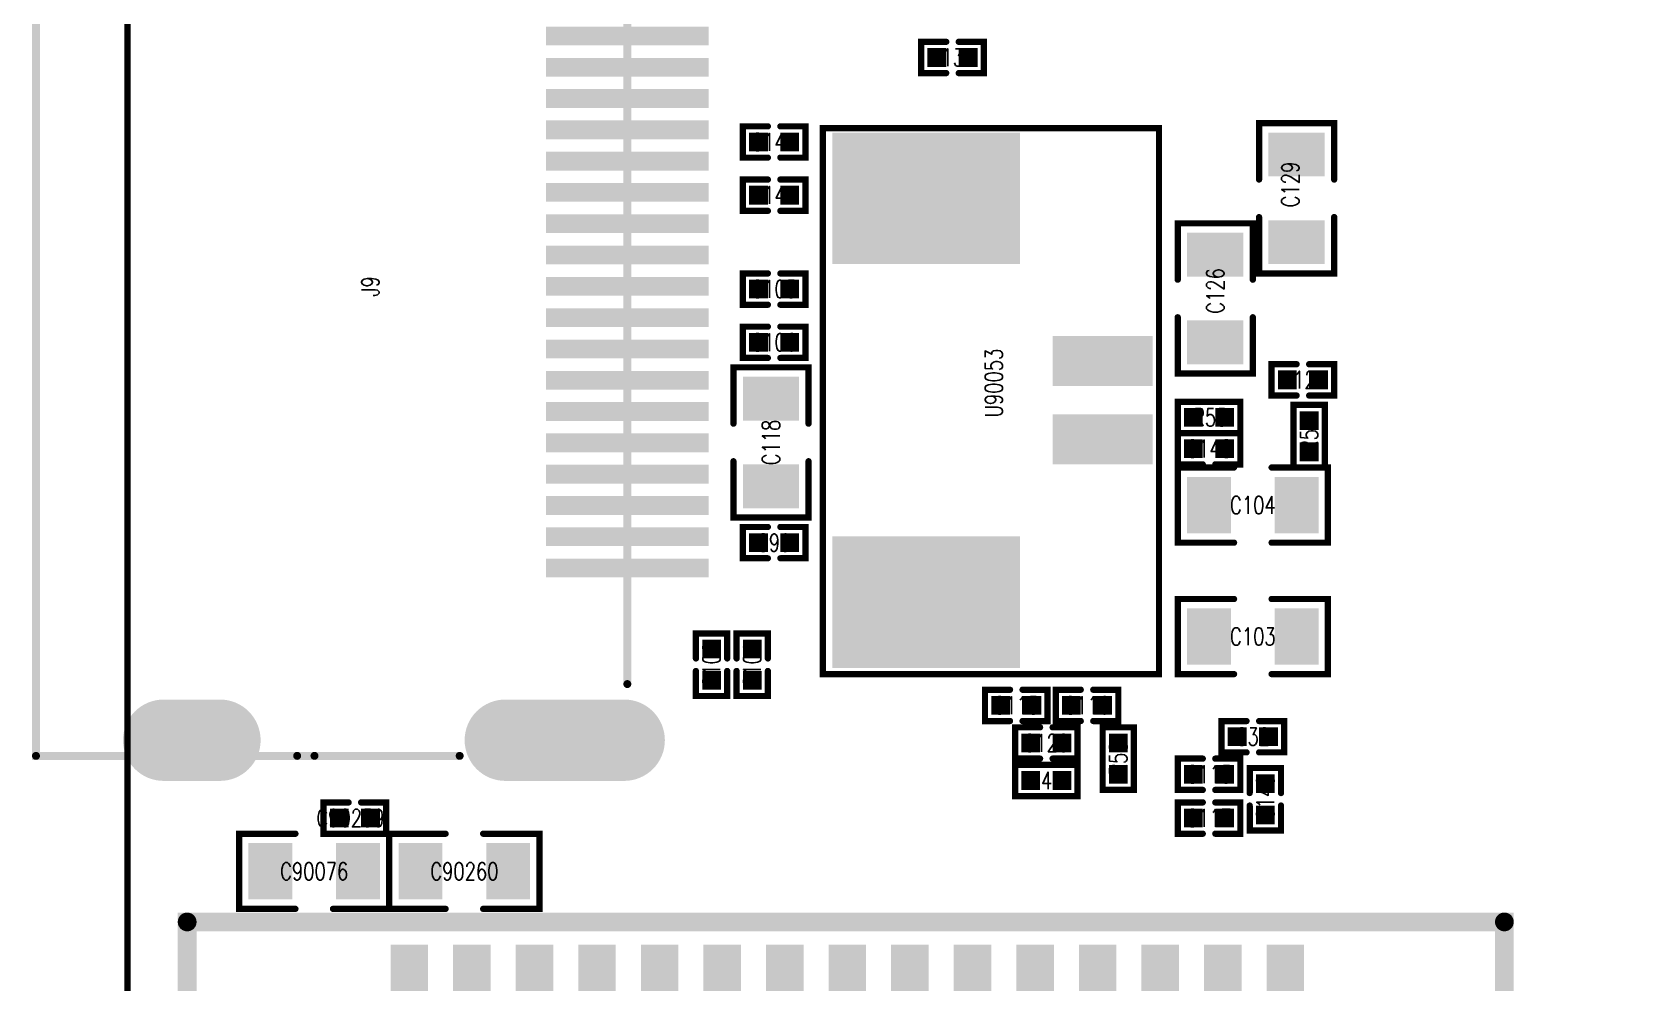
# Model space of a CAD drawing. Extents: x -54.9 to 3.9, y -25.5 to 62.3.
# Drawn here: x -54.01 to -28.43, y 18.37 to 33.56 of the extents above; entities that cross this region are included whole.
import ezdxf
from ezdxf.enums import TextEntityAlignment as Align

# ---------------------------------------------------------------- set-up
doc = ezdxf.new("R2010")
doc.units = 0
for name, color, linetype in [('BOARD_OUTLINE_00', 255, 'CONTINUOUS'), ('DRIL_NPLTE_THRU_01', 3, 'CONTINUOUS'), ('DRIL_NPLTE_THRU_02', 176, 'CONTINUOUS'), ('DRIL_NPLTE_THRU_03', 222, 'CONTINUOUS'), ('DRIL_NPLTE_THRU_04', 34, 'CONTINUOUS'), ('DRIL_NPLTE_THRU_05', 171, 'CONTINUOUS'), ('DRIL_NPLTE_THRU_06', 186, 'CONTINUOUS'), ('DRIL_NPLTE_THRU_07', 6, 'CONTINUOUS'), ('DRIL_NPLTE_THRU_08', 2, 'CONTINUOUS'), ('DRIL_PLTE_THRU_01', 3, 'CONTINUOUS'), ('DRIL_PLTE_THRU_02', 176, 'CONTINUOUS'), ('DRIL_PLTE_THRU_03', 222, 'CONTINUOUS'), ('DRIL_PLTE_THRU_04', 34, 'CONTINUOUS'), ('DRIL_PLTE_THRU_05', 171, 'CONTINUOUS'), ('DRIL_PLTE_THRU_06', 186, 'CONTINUOUS'), ('DRIL_PLTE_THRU_07', 6, 'CONTINUOUS'), ('DRIL_PLTE_THRU_08', 2, 'CONTINUOUS'), ('PADS_BOT', 56, 'CONTINUOUS'), ('PADS_INNER', 96, 'CONTINUOUS'), ('PADS_TOP', 96, 'CONTINUOUS'), ('PART_NAME_01', 4, 'CONTINUOUS'), ('PART_NAME_126', 6, 'CONTINUOUS'), ('PART_TOP_2DLINE_01', 254, 'CONTINUOUS'), ('PART_TOP_2DLINE_126', 254, 'CONTINUOUS')]:
    doc.layers.add(name, color=color, linetype=linetype)
doc.styles.add('W0$04', font='simplex', dxfattribs={"width": 0.75})

# ---------------------------------------------------------------- blocks, each defined once
blk = doc.blocks.new('BOARD_1')
at = {"layer": 'BOARD_OUTLINE_00', "const_width": 0.1}
blk.add_lwpolyline([(2.96515, 77.63739, 0.41421356), (-0.03411, 74.63813), (-0.03411, -4.3651, 0.41421356), (2.96515, -7.36436), (52.96851, -7.36436, 0.41421356), (55.96777, -4.3651), (55.96777, 74.63813, 0.41421356), (52.96851, 77.63739)], format="xyb", close=True, dxfattribs=at)
blk = doc.blocks.new('SMOOTH_0$1')
at = {"const_width": 0.05}
blk.add_lwpolyline([(-0.025, 0, 1), (0.025, 0, 1)], format="xyb", close=True, dxfattribs=at)
blk = doc.blocks.new('PART_BODY_TOP_164')
at = {"layer": 'PART_TOP_2DLINE_126', "const_width": 0.1}
for points in [[(-0.1, 0.25), (-0.5, 0.25), (-0.5, -0.25), (-0.1, -0.25)], [(0.1, 0.25), (0.5, 0.25), (0.5, -0.25), (0.1, -0.25)]]:
    blk.add_lwpolyline(points, dxfattribs=at)
at = {"layer": 'PART_TOP_2DLINE_126'}
for p in [(-0.5, 0.25), (-0.1, 0.25), (0.1, 0.25), (0.5, 0.25), (-0.5, -0.25), (-0.1, -0.25), (0.1, -0.25), (0.5, -0.25)]:
    blk.add_blockref('SMOOTH_0$1', p, dxfattribs=at)
blk = doc.blocks.new('DRIL_HOLE_0')
blk.add_lwpolyline([(0, 0, 1), (0, 0, 1)], format="xyb", close=True)
blk = doc.blocks.new('PAD_1')
blk.add_lwpolyline([(0, 0, 1), (0, 0, 1)], format="xyb", close=True)
blk = doc.blocks.new('PAD_13')
at = {"const_width": 0.3}
blk.add_lwpolyline([(-0.15, 0), (0.15, 0)], dxfattribs=at)
blk = doc.blocks.new('STK_TOP_408')
at = {"layer": 'DRIL_NPLTE_THRU_01'}
blk.add_blockref('DRIL_HOLE_0', (0, 0), dxfattribs=at)
at = {"layer": 'DRIL_NPLTE_THRU_02'}
blk.add_blockref('DRIL_HOLE_0', (0, 0), dxfattribs=at)
at = {"layer": 'DRIL_NPLTE_THRU_03'}
blk.add_blockref('DRIL_HOLE_0', (0, 0), dxfattribs=at)
at = {"layer": 'DRIL_NPLTE_THRU_04'}
blk.add_blockref('DRIL_HOLE_0', (0, 0), dxfattribs=at)
at = {"layer": 'DRIL_NPLTE_THRU_05'}
blk.add_blockref('DRIL_HOLE_0', (0, 0), dxfattribs=at)
at = {"layer": 'DRIL_NPLTE_THRU_06'}
blk.add_blockref('DRIL_HOLE_0', (0, 0), dxfattribs=at)
at = {"layer": 'DRIL_NPLTE_THRU_07'}
blk.add_blockref('DRIL_HOLE_0', (0, 0), dxfattribs=at)
at = {"layer": 'DRIL_NPLTE_THRU_08'}
blk.add_blockref('DRIL_HOLE_0', (0, 0), dxfattribs=at)
at = {"layer": 'PADS_BOT'}
blk.add_blockref('PAD_1', (0, 0), dxfattribs=at)
at = {"layer": 'PADS_INNER'}
blk.add_blockref('PAD_1', (0, 0), dxfattribs=at)
at = {"layer": 'PADS_TOP'}
blk.add_blockref('PAD_13', (0, 0), dxfattribs=at)
blk = doc.blocks.new('SYM_TOP_9')
for name, p in [('PART_BODY_TOP_164', (0, 0)), ('STK_TOP_408', (-0.25, 0)), ('STK_TOP_408', (0.25, 0))]:
    blk.add_blockref(name, p)
blk = doc.blocks.new('PART_TOP_36')
blk.add_blockref('SYM_TOP_9', (0, 0))
at = {"layer": 'PART_NAME_126', "style": 'W0$04', "width": 0.75}
blk.add_text('C116', height=0.28, rotation=180, dxfattribs=at).set_placement((0, 0), align=Align.MIDDLE_CENTER)
blk = doc.blocks.new('PART_TOP_40')
blk.add_blockref('SYM_TOP_9', (0, 0))
at = {"layer": 'PART_NAME_126', "style": 'W0$04', "width": 0.75}
blk.add_text('C149', height=0.28, rotation=180, dxfattribs=at).set_placement((-0.03, 0), align=Align.MIDDLE_CENTER)
blk = doc.blocks.new('PART_TOP_55')
blk.add_blockref('SYM_TOP_9', (0, 0))
at = {"layer": 'PART_NAME_126', "style": 'W0$04', "width": 0.75}
blk.add_text('C140', height=0.28, dxfattribs=at).set_placement((0, 0), align=Align.MIDDLE_CENTER)
blk = doc.blocks.new('PART_BODY_TOP_163')
at = {"layer": 'PART_TOP_2DLINE_126', "const_width": 0.1}
for points in [[(-0.3, 0.6), (-1.2, 0.6), (-1.2, -0.6), (-0.3, -0.6)], [(0.3, -0.6), (1.2, -0.6), (1.2, 0.6), (0.3, 0.6)]]:
    blk.add_lwpolyline(points, dxfattribs=at)
at = {"layer": 'PART_TOP_2DLINE_126'}
for p in [(-1.2, 0.6), (-0.3, 0.6), (0.3, 0.6), (1.2, 0.6), (-1.2, -0.6), (-0.3, -0.6), (0.3, -0.6), (1.2, -0.6)]:
    blk.add_blockref('SMOOTH_0$1', p, dxfattribs=at)
blk = doc.blocks.new('PAD_15')
at = {"const_width": 0.7}
blk.add_lwpolyline([(-0.45, 0), (0.45, 0)], dxfattribs=at)
blk = doc.blocks.new('STK_TOP_406')
at = {"layer": 'DRIL_PLTE_THRU_01'}
blk.add_blockref('DRIL_HOLE_0', (0, 0), dxfattribs=at)
at = {"layer": 'DRIL_PLTE_THRU_02'}
blk.add_blockref('DRIL_HOLE_0', (0, 0), dxfattribs=at)
at = {"layer": 'DRIL_PLTE_THRU_03'}
blk.add_blockref('DRIL_HOLE_0', (0, 0), dxfattribs=at)
at = {"layer": 'DRIL_PLTE_THRU_04'}
blk.add_blockref('DRIL_HOLE_0', (0, 0), dxfattribs=at)
at = {"layer": 'DRIL_PLTE_THRU_05'}
blk.add_blockref('DRIL_HOLE_0', (0, 0), dxfattribs=at)
at = {"layer": 'DRIL_PLTE_THRU_06'}
blk.add_blockref('DRIL_HOLE_0', (0, 0), dxfattribs=at)
at = {"layer": 'DRIL_PLTE_THRU_07'}
blk.add_blockref('DRIL_HOLE_0', (0, 0), dxfattribs=at)
at = {"layer": 'DRIL_PLTE_THRU_08'}
blk.add_blockref('DRIL_HOLE_0', (0, 0), dxfattribs=at)
at = {"layer": 'PADS_BOT'}
blk.add_blockref('PAD_1', (0, 0), dxfattribs=at)
at = {"layer": 'PADS_INNER'}
blk.add_blockref('PAD_1', (0, 0), dxfattribs=at)
at = {"layer": 'PADS_TOP', "rotation": 90}
blk.add_blockref('PAD_15', (0, 0), dxfattribs=at)
blk = doc.blocks.new('SYM_TOP_12')
for name, p in [('STK_TOP_406', (-0.7, 0)), ('STK_TOP_406', (0.7, 0)), ('PART_BODY_TOP_163', (0, 0))]:
    blk.add_blockref(name, p)
blk = doc.blocks.new('PART_TOP_57')
blk.add_blockref('SYM_TOP_12', (0, 0))
at = {"layer": 'PART_NAME_126', "style": 'W0$04', "width": 0.75}
blk.add_text('C90260', height=0.28, dxfattribs=at).set_placement((0, 0), align=Align.MIDDLE_CENTER)
blk = doc.blocks.new('PART_TOP_78')
blk.add_blockref('SYM_TOP_12', (0, 0))
at = {"layer": 'PART_NAME_126', "style": 'W0$04', "width": 0.75}
blk.add_text('C104', height=0.28, rotation=180, dxfattribs=at).set_placement((0, 0), align=Align.MIDDLE_CENTER)
blk = doc.blocks.new('PART_TOP_96')
blk.add_blockref('SYM_TOP_12', (0, 0))
at = {"layer": 'PART_NAME_126', "style": 'W0$04', "width": 0.75}
blk.add_text('C129', height=0.28, dxfattribs=at).set_placement((0.22, 0.1), align=Align.MIDDLE_CENTER)
blk = doc.blocks.new('PART_TOP_104')
blk.add_blockref('SYM_TOP_9', (0, 0))
at = {"layer": 'PART_NAME_126', "style": 'W0$04', "width": 0.75}
blk.add_text('C148', height=0.28, rotation=180, dxfattribs=at).set_placement((0, 0), align=Align.MIDDLE_CENTER)
blk = doc.blocks.new('PART_TOP_105')
blk.add_blockref('SYM_TOP_12', (0, 0))
at = {"layer": 'PART_NAME_126', "style": 'W0$04', "width": 0.75}
blk.add_text('C90076', height=0.28, rotation=180, dxfattribs=at).set_placement((0, 0), align=Align.MIDDLE_CENTER)
blk = doc.blocks.new('PART_TOP_109')
blk.add_blockref('SYM_TOP_9', (0, 0))
at = {"layer": 'PART_NAME_126', "style": 'W0$04', "width": 0.75}
blk.add_text('C105', height=0.28, dxfattribs=at).set_placement((0, 0), align=Align.MIDDLE_CENTER)
blk = doc.blocks.new('PART_TOP_110')
blk.add_blockref('SYM_TOP_9', (0, 0))
at = {"layer": 'PART_NAME_126', "style": 'W0$04', "width": 0.75}
blk.add_text('C113', height=0.28, dxfattribs=at).set_placement((0, 0), align=Align.MIDDLE_CENTER)
blk = doc.blocks.new('PART_TOP_113')
blk.add_blockref('SYM_TOP_9', (0, 0))
at = {"layer": 'PART_NAME_126', "style": 'W0$04', "width": 0.75}
blk.add_text('C117', height=0.28, dxfattribs=at).set_placement((0, 0), align=Align.MIDDLE_CENTER)
blk = doc.blocks.new('PART_TOP_116')
blk.add_blockref('SYM_TOP_9', (0, 0))
at = {"layer": 'PART_NAME_126', "style": 'W0$04', "width": 0.75}
blk.add_text('C125', height=0.28, dxfattribs=at).set_placement((0.02, 0), align=Align.MIDDLE_CENTER)
blk = doc.blocks.new('PART_TOP_160')
blk.add_blockref('SYM_TOP_9', (0, 0))
at = {"layer": 'PART_NAME_126', "style": 'W0$04', "width": 0.75}
blk.add_text('C135', height=0.28, rotation=180, dxfattribs=at).set_placement((0, 0), align=Align.MIDDLE_CENTER)
blk = doc.blocks.new('PART_TOP_178')
blk.add_blockref('SYM_TOP_12', (0, 0))
at = {"layer": 'PART_NAME_126', "style": 'W0$04', "width": 0.75}
blk.add_text('C103', height=0.28, rotation=180, dxfattribs=at).set_placement((0, 0), align=Align.MIDDLE_CENTER)
blk = doc.blocks.new('PART_TOP_217')
blk.add_blockref('SYM_TOP_12', (0, 0))
at = {"layer": 'PART_NAME_126', "style": 'W0$04', "width": 0.75}
blk.add_text('C126', height=0.28, dxfattribs=at).set_placement((0.12, 0), align=Align.MIDDLE_CENTER)
blk = doc.blocks.new('PART_TOP_222')
blk.add_blockref('SYM_TOP_12', (0, 0))
at = {"layer": 'PART_NAME_126', "style": 'W0$04', "width": 0.75}
blk.add_text('C118', height=0.28, dxfattribs=at).set_placement((0, 0), align=Align.MIDDLE_CENTER)
blk = doc.blocks.new('PART_TOP_254')
blk.add_blockref('SYM_TOP_9', (0, 0))
at = {"layer": 'PART_NAME_126', "style": 'W0$04', "width": 0.75}
blk.add_text('C100', height=0.28, rotation=180, dxfattribs=at).set_placement((0, 0), align=Align.MIDDLE_CENTER)
blk = doc.blocks.new('PART_TOP_255')
blk.add_blockref('SYM_TOP_9', (0, 0))
at = {"layer": 'PART_NAME_126', "style": 'W0$04', "width": 0.75}
blk.add_text('C101', height=0.28, rotation=180, dxfattribs=at).set_placement((0, 0), align=Align.MIDDLE_CENTER)
blk = doc.blocks.new('PART_TOP_277')
blk.add_blockref('SYM_TOP_9', (0, 0))
at = {"layer": 'PART_NAME_126', "style": 'W0$04', "width": 0.75}
blk.add_text('C32', height=0.28, dxfattribs=at).set_placement((0, 0), align=Align.MIDDLE_CENTER)
blk = doc.blocks.new('PART_TOP_293')
blk.add_blockref('SYM_TOP_9', (0, 0))
at = {"layer": 'PART_NAME_126', "style": 'W0$04', "width": 0.75}
blk.add_text('C115', height=0.28, dxfattribs=at).set_placement((0, 0), align=Align.MIDDLE_CENTER)
blk = doc.blocks.new('PART_TOP_300')
blk.add_blockref('SYM_TOP_9', (0, 0))
at = {"layer": 'PART_NAME_126', "style": 'W0$04', "width": 0.75}
blk.add_text('C106', height=0.28, dxfattribs=at).set_placement((0, 0), align=Align.MIDDLE_CENTER)
blk = doc.blocks.new('PART_TOP_304')
blk.add_blockref('SYM_TOP_9', (0, 0))
at = {"layer": 'PART_NAME_126', "style": 'W0$04', "width": 0.75}
blk.add_text('C120', height=0.28, rotation=180, dxfattribs=at).set_placement((0, 0), align=Align.MIDDLE_CENTER)
blk = doc.blocks.new('PART_TOP_308')
blk.add_blockref('SYM_TOP_9', (0, 0))
at = {"layer": 'PART_NAME_126', "style": 'W0$04', "width": 0.75}
blk.add_text('C141', height=0.28, dxfattribs=at).set_placement((0, 0), align=Align.MIDDLE_CENTER)
blk = doc.blocks.new('PART_TOP_354')
blk.add_blockref('SYM_TOP_9', (0, 0))
at = {"layer": 'PART_NAME_126', "style": 'W0$04', "width": 0.75}
blk.add_text('C99', height=0.28, dxfattribs=at).set_placement((0, 0), align=Align.MIDDLE_CENTER)
blk = doc.blocks.new('SMOOTH_0$3')
at = {"const_width": 0.15}
blk.add_lwpolyline([(-0.075, 0, 1), (0.075, 0, 1)], format="xyb", close=True, dxfattribs=at)
blk = doc.blocks.new('PART_BODY_TOP_174')
at = {"layer": 'PART_TOP_2DLINE_126'}
for points, const_width in [([(-3.55, 1.25), (17.5, 1.25), (17.5, -4.35), (-3.55, -4.35)], 0.3), ([(-0.05, 0), (14, 0), (14, -3.2), (-0.05, -3.2)], 0.1)]:
    blk.add_lwpolyline(points, close=True, dxfattribs=dict(at, const_width=const_width))
at = {"layer": 'PART_TOP_2DLINE_126', "const_width": 0.3}
blk.add_lwpolyline([(1.1, -4.3), (2.75, -5), (11.85, -5), (13.15, -4.45)], dxfattribs=at)
at = {"layer": 'PART_TOP_2DLINE_126'}
for name, p in [('SMOOTH_0$3', (-3.55, 1.25)), ('SMOOTH_0$3', (17.5, 1.25)), ('SMOOTH_0$1', (-0.05, 0)), ('SMOOTH_0$1', (14, 0)), ('SMOOTH_0$1', (-0.05, -3.2)), ('SMOOTH_0$1', (14, -3.2)), ('SMOOTH_0$3', (-3.55, -4.35)), ('SMOOTH_0$3', (1.1, -4.3)), ('SMOOTH_0$3', (13.15, -4.45)), ('SMOOTH_0$3', (17.5, -4.35)), ('SMOOTH_0$3', (2.75, -5)), ('SMOOTH_0$3', (11.85, -5))]:
    blk.add_blockref(name, p, dxfattribs=at)
blk = doc.blocks.new('PAD_29')
at = {"const_width": 0.6}
blk.add_lwpolyline([(-0.8875, 0), (0.8875, 0)], dxfattribs=at)
blk = doc.blocks.new('STK_TOP_433')
at = {"layer": 'DRIL_PLTE_THRU_01'}
blk.add_blockref('DRIL_HOLE_0', (0, 0), dxfattribs=at)
at = {"layer": 'DRIL_PLTE_THRU_02'}
blk.add_blockref('DRIL_HOLE_0', (0, 0), dxfattribs=at)
at = {"layer": 'DRIL_PLTE_THRU_03'}
blk.add_blockref('DRIL_HOLE_0', (0, 0), dxfattribs=at)
at = {"layer": 'DRIL_PLTE_THRU_04'}
blk.add_blockref('DRIL_HOLE_0', (0, 0), dxfattribs=at)
at = {"layer": 'DRIL_PLTE_THRU_05'}
blk.add_blockref('DRIL_HOLE_0', (0, 0), dxfattribs=at)
at = {"layer": 'DRIL_PLTE_THRU_06'}
blk.add_blockref('DRIL_HOLE_0', (0, 0), dxfattribs=at)
at = {"layer": 'DRIL_PLTE_THRU_07'}
blk.add_blockref('DRIL_HOLE_0', (0, 0), dxfattribs=at)
at = {"layer": 'DRIL_PLTE_THRU_08'}
blk.add_blockref('DRIL_HOLE_0', (0, 0), dxfattribs=at)
at = {"layer": 'PADS_BOT'}
blk.add_blockref('PAD_1', (0, 0), dxfattribs=at)
at = {"layer": 'PADS_INNER'}
blk.add_blockref('PAD_1', (0, 0), dxfattribs=at)
at = {"layer": 'PADS_TOP', "rotation": 90}
blk.add_blockref('PAD_29', (0, 0), dxfattribs=at)
blk = doc.blocks.new('SYM_TOP_39')
for name, p in [('PART_BODY_TOP_174', (0, 0)), ('STK_TOP_433', (0, 0)), ('STK_TOP_433', (1, 0)), ('STK_TOP_433', (2, 0)), ('STK_TOP_433', (3, 0)), ('STK_TOP_433', (4, 0)), ('STK_TOP_433', (5, 0)), ('STK_TOP_433', (6, 0)), ('STK_TOP_433', (7, 0)), ('STK_TOP_433', (8, 0)), ('STK_TOP_433', (9, 0)), ('STK_TOP_433', (10, 0)), ('STK_TOP_433', (11, 0)), ('STK_TOP_433', (12, 0)), ('STK_TOP_433', (13, 0)), ('STK_TOP_433', (14, 0)), ('STK_TOP_433', (0, -3.125)), ('STK_TOP_433', (1, -3.125)), ('STK_TOP_433', (2, -3.125)), ('STK_TOP_433', (3, -3.125)), ('STK_TOP_433', (4, -3.125)), ('STK_TOP_433', (5, -3.125)), ('STK_TOP_433', (6, -3.125)), ('STK_TOP_433', (7, -3.125)), ('STK_TOP_433', (8, -3.125)), ('STK_TOP_433', (9, -3.125)), ('STK_TOP_433', (10, -3.125)), ('STK_TOP_433', (11, -3.125)), ('STK_TOP_433', (12, -3.125)), ('STK_TOP_433', (13, -3.125)), ('STK_TOP_433', (14, -3.125))]:
    blk.add_blockref(name, p)
blk = doc.blocks.new('PART_TOP_414')
blk.add_blockref('SYM_TOP_39', (0, 0))
at = {"layer": 'PART_NAME_126', "style": 'W0$04', "width": 0.75}
blk.add_text('J9511', height=0.28, dxfattribs=at).set_placement((6.975, -1.875), align=Align.MIDDLE_CENTER)
blk = doc.blocks.new('SMOOTH_0$127')
at = {"const_width": 0.0635}
blk.add_lwpolyline([(-0.03175, 0, 1), (0.03175, 0, 1)], format="xyb", close=True, dxfattribs=at)
blk = doc.blocks.new('PART_BODY_TOP_77')
at = {"layer": 'PART_TOP_2DLINE_126', "const_width": 0.127}
for points in [[(-7.5, 5), (-7.5, 9.45), (7.5, 9.45), (7.5, 5.25)], [(-7.5, 2.679), (-7.5, 5.276)], [(7.5, 2.679), (7.5, 5.276)], [(-6.353, 0), (6.396, 0)]]:
    blk.add_lwpolyline(points, dxfattribs=at)
at = {"layer": 'PART_TOP_2DLINE_126'}
for p in [(-7.5, 9.45), (7.5, 9.45), (-7.5, 5.276), (7.5, 5.276), (7.5, 5.25), (-7.5, 5), (-7.5, 2.679), (7.5, 2.679), (-6.353, 0), (6.396, 0)]:
    blk.add_blockref('SMOOTH_0$127', p, dxfattribs=at)
blk = doc.blocks.new('PAD_30')
at = {"const_width": 0.3}
blk.add_lwpolyline([(-1.3, 0), (1.3, 0)], dxfattribs=at)
blk = doc.blocks.new('STK_TOP_301')
at = {"layer": 'DRIL_PLTE_THRU_01'}
blk.add_blockref('DRIL_HOLE_0', (0, 0), dxfattribs=at)
at = {"layer": 'DRIL_PLTE_THRU_02'}
blk.add_blockref('DRIL_HOLE_0', (0, 0), dxfattribs=at)
at = {"layer": 'DRIL_PLTE_THRU_03'}
blk.add_blockref('DRIL_HOLE_0', (0, 0), dxfattribs=at)
at = {"layer": 'DRIL_PLTE_THRU_04'}
blk.add_blockref('DRIL_HOLE_0', (0, 0), dxfattribs=at)
at = {"layer": 'DRIL_PLTE_THRU_05'}
blk.add_blockref('DRIL_HOLE_0', (0, 0), dxfattribs=at)
at = {"layer": 'DRIL_PLTE_THRU_06'}
blk.add_blockref('DRIL_HOLE_0', (0, 0), dxfattribs=at)
at = {"layer": 'DRIL_PLTE_THRU_07'}
blk.add_blockref('DRIL_HOLE_0', (0, 0), dxfattribs=at)
at = {"layer": 'DRIL_PLTE_THRU_08'}
blk.add_blockref('DRIL_HOLE_0', (0, 0), dxfattribs=at)
at = {"layer": 'PADS_BOT'}
blk.add_blockref('PAD_1', (0, 0), dxfattribs=at)
at = {"layer": 'PADS_INNER'}
blk.add_blockref('PAD_1', (0, 0), dxfattribs=at)
at = {"layer": 'PADS_TOP', "rotation": 90}
blk.add_blockref('PAD_30', (0, 0), dxfattribs=at)
blk = doc.blocks.new('DRIL_SLOT_0003100106000000900')
at = {"const_width": 0.3937}
blk.add_lwpolyline([(0.19685, -0.9525), (0.19685, 0.9525, 1), (-0.19685, 0.9525), (-0.19685, -0.9525, 1)], format="xyb", close=True, dxfattribs=at)
blk = doc.blocks.new('PAD_31')
at = {"const_width": 0.65}
blk.add_lwpolyline([(-0.95, -0.325), (0.95, -0.325, 1), (0.95, 0.325), (-0.95, 0.325, 1)], format="xyb", close=True, dxfattribs=at)
blk = doc.blocks.new('STK_TOP_302')
at = {"layer": 'DRIL_PLTE_THRU_01'}
blk.add_blockref('DRIL_SLOT_0003100106000000900', (0, 0), dxfattribs=at)
at = {"layer": 'DRIL_PLTE_THRU_02'}
blk.add_blockref('DRIL_SLOT_0003100106000000900', (0, 0), dxfattribs=at)
at = {"layer": 'DRIL_PLTE_THRU_03'}
blk.add_blockref('DRIL_SLOT_0003100106000000900', (0, 0), dxfattribs=at)
at = {"layer": 'DRIL_PLTE_THRU_04'}
blk.add_blockref('DRIL_SLOT_0003100106000000900', (0, 0), dxfattribs=at)
at = {"layer": 'DRIL_PLTE_THRU_05'}
blk.add_blockref('DRIL_SLOT_0003100106000000900', (0, 0), dxfattribs=at)
at = {"layer": 'DRIL_PLTE_THRU_06'}
blk.add_blockref('DRIL_SLOT_0003100106000000900', (0, 0), dxfattribs=at)
at = {"layer": 'DRIL_PLTE_THRU_07'}
blk.add_blockref('DRIL_SLOT_0003100106000000900', (0, 0), dxfattribs=at)
at = {"layer": 'DRIL_PLTE_THRU_08'}
blk.add_blockref('DRIL_SLOT_0003100106000000900', (0, 0), dxfattribs=at)
at = {"layer": 'PADS_BOT', "rotation": 90}
blk.add_blockref('PAD_31', (0, 0), dxfattribs=at)
at = {"layer": 'PADS_INNER', "rotation": 90}
blk.add_blockref('PAD_31', (0, 0), dxfattribs=at)
at = {"layer": 'PADS_TOP', "rotation": 90}
blk.add_blockref('PAD_31', (0, 0), dxfattribs=at)
blk = doc.blocks.new('DRIL_SLOT_0003100066000000900')
at = {"const_width": 0.3937}
blk.add_lwpolyline([(0.19685, -0.4445), (0.19685, 0.4445, 1), (-0.19685, 0.4445), (-0.19685, -0.4445, 1)], format="xyb", close=True, dxfattribs=at)
blk = doc.blocks.new('PAD_32')
at = {"const_width": 0.65}
blk.add_lwpolyline([(-0.45, -0.325), (0.45, -0.325, 1), (0.45, 0.325), (-0.45, 0.325, 1)], format="xyb", close=True, dxfattribs=at)
blk = doc.blocks.new('STK_TOP_303')
at = {"layer": 'DRIL_PLTE_THRU_01'}
blk.add_blockref('DRIL_SLOT_0003100066000000900', (0, 0), dxfattribs=at)
at = {"layer": 'DRIL_PLTE_THRU_02'}
blk.add_blockref('DRIL_SLOT_0003100066000000900', (0, 0), dxfattribs=at)
at = {"layer": 'DRIL_PLTE_THRU_03'}
blk.add_blockref('DRIL_SLOT_0003100066000000900', (0, 0), dxfattribs=at)
at = {"layer": 'DRIL_PLTE_THRU_04'}
blk.add_blockref('DRIL_SLOT_0003100066000000900', (0, 0), dxfattribs=at)
at = {"layer": 'DRIL_PLTE_THRU_05'}
blk.add_blockref('DRIL_SLOT_0003100066000000900', (0, 0), dxfattribs=at)
at = {"layer": 'DRIL_PLTE_THRU_06'}
blk.add_blockref('DRIL_SLOT_0003100066000000900', (0, 0), dxfattribs=at)
at = {"layer": 'DRIL_PLTE_THRU_07'}
blk.add_blockref('DRIL_SLOT_0003100066000000900', (0, 0), dxfattribs=at)
at = {"layer": 'DRIL_PLTE_THRU_08'}
blk.add_blockref('DRIL_SLOT_0003100066000000900', (0, 0), dxfattribs=at)
at = {"layer": 'PADS_BOT', "rotation": 90}
blk.add_blockref('PAD_32', (0, 0), dxfattribs=at)
at = {"layer": 'PADS_INNER', "rotation": 90}
blk.add_blockref('PAD_32', (0, 0), dxfattribs=at)
at = {"layer": 'PADS_TOP', "rotation": 90}
blk.add_blockref('PAD_32', (0, 0), dxfattribs=at)
blk = doc.blocks.new('SYM_TOP_41')
for name, p in [('PART_BODY_TOP_77', (0, 0)), ('STK_TOP_303', (-7.25, 6.96)), ('STK_TOP_303', (7.25, 6.96)), ('STK_TOP_302', (-7.25, 1)), ('STK_TOP_302', (7.25, 1)), ('STK_TOP_301', (-4.5, 0)), ('STK_TOP_301', (-4, 0)), ('STK_TOP_301', (-3.5, 0)), ('STK_TOP_301', (-3, 0)), ('STK_TOP_301', (-2.5, 0)), ('STK_TOP_301', (-2, 0)), ('STK_TOP_301', (-1.5, 0)), ('STK_TOP_301', (-1, 0)), ('STK_TOP_301', (-0.5, 0)), ('STK_TOP_301', (0, 0)), ('STK_TOP_301', (0.5, 0)), ('STK_TOP_301', (1, 0)), ('STK_TOP_301', (1.5, 0)), ('STK_TOP_301', (2, 0)), ('STK_TOP_301', (2.5, 0)), ('STK_TOP_301', (3, 0)), ('STK_TOP_301', (3.5, 0)), ('STK_TOP_301', (4, 0)), ('STK_TOP_301', (4.5, 0))]:
    blk.add_blockref(name, p)
blk = doc.blocks.new('PART_TOP_417')
blk.add_blockref('SYM_TOP_41', (0, 0))
at = {"layer": 'PART_NAME_126', "style": 'W0$04', "width": 0.75}
blk.add_text('J9', height=0.28, dxfattribs=at).set_placement((0, 4.10675), align=Align.MIDDLE_CENTER)
blk = doc.blocks.new('PART_BODY_TOP_166')
at = {"layer": 'PART_TOP_2DLINE_126', "const_width": 0.1}
blk.add_lwpolyline([(-0.5, 0.25), (0.5, 0.25), (0.5, -0.25), (-0.5, -0.25)], close=True, dxfattribs=at)
at = {"layer": 'PART_TOP_2DLINE_126'}
for p in [(-0.5, 0.25), (0.5, 0.25), (-0.5, -0.25), (0.5, -0.25)]:
    blk.add_blockref('SMOOTH_0$1', p, dxfattribs=at)
blk = doc.blocks.new('SYM_TOP_5')
for name, p in [('PART_BODY_TOP_166', (0, 0)), ('STK_TOP_408', (-0.25, 0)), ('STK_TOP_408', (0.25, 0))]:
    blk.add_blockref(name, p)
blk = doc.blocks.new('PART_TOP_456')
blk.add_blockref('SYM_TOP_5', (0, 0))
at = {"layer": 'PART_NAME_126', "style": 'W0$04', "width": 0.75}
blk.add_text('R48', height=0.28, rotation=180, dxfattribs=at).set_placement((0, 0), align=Align.MIDDLE_CENTER)
blk = doc.blocks.new('PART_TOP_463')
blk.add_blockref('SYM_TOP_5', (0, 0))
at = {"layer": 'PART_NAME_126', "style": 'W0$04', "width": 0.75}
blk.add_text('R55', height=0.28, dxfattribs=at).set_placement((0.02, 0), align=Align.MIDDLE_CENTER)
blk = doc.blocks.new('PART_TOP_465')
blk.add_blockref('SYM_TOP_5', (0, 0))
at = {"layer": 'PART_NAME_126', "style": 'W0$04', "width": 0.75}
blk.add_text('R57', height=0.28, dxfattribs=at).set_placement((0.02, 0), align=Align.MIDDLE_CENTER)
blk = doc.blocks.new('PART_TOP_466')
blk.add_blockref('SYM_TOP_5', (0, 0))
at = {"layer": 'PART_NAME_126', "style": 'W0$04', "width": 0.75}
blk.add_text('R58', height=0.28, dxfattribs=at).set_placement((0, 0), align=Align.MIDDLE_CENTER)
blk = doc.blocks.new('PART_TOP_816')
blk.add_blockref('SYM_TOP_9', (0, 0))
at = {"layer": 'PART_NAME_126', "style": 'W0$04', "width": 0.75}
blk.add_text('C90259', height=0.28, rotation=180, dxfattribs=at).set_placement((0.07, 0), align=Align.MIDDLE_CENTER)
blk = doc.blocks.new('SMOOTH_0$10008')
at = {"const_width": 0.05004}
blk.add_lwpolyline([(-0.02502, 0, 1), (0.02502, 0, 1)], format="xyb", close=True, dxfattribs=at)
blk = doc.blocks.new('PART_BODY_TOP_225')
at = {"layer": 'PART_TOP_2DLINE_01', "const_width": 0.1}
blk.add_lwpolyline([(-5, 4.47), (3.72, 4.47), (3.72, -0.9), (-5, -0.9)], close=True, dxfattribs=at)
at = {"layer": 'PART_TOP_2DLINE_01'}
for p in [(-5, 4.47), (3.72, 4.47), (-5, -0.9), (3.72, -0.9)]:
    blk.add_blockref('SMOOTH_0$10008', p, dxfattribs=at)
blk = doc.blocks.new('PAD_68')
at = {"const_width": 0.8}
blk.add_lwpolyline([(-0.8, 0), (0.8, 0)], dxfattribs=at)
blk = doc.blocks.new('STK_TOP_568')
at = {"layer": 'DRIL_PLTE_THRU_01'}
blk.add_blockref('DRIL_HOLE_0', (0, 0), dxfattribs=at)
at = {"layer": 'DRIL_PLTE_THRU_02'}
blk.add_blockref('DRIL_HOLE_0', (0, 0), dxfattribs=at)
at = {"layer": 'DRIL_PLTE_THRU_03'}
blk.add_blockref('DRIL_HOLE_0', (0, 0), dxfattribs=at)
at = {"layer": 'DRIL_PLTE_THRU_04'}
blk.add_blockref('DRIL_HOLE_0', (0, 0), dxfattribs=at)
at = {"layer": 'DRIL_PLTE_THRU_05'}
blk.add_blockref('DRIL_HOLE_0', (0, 0), dxfattribs=at)
at = {"layer": 'DRIL_PLTE_THRU_06'}
blk.add_blockref('DRIL_HOLE_0', (0, 0), dxfattribs=at)
at = {"layer": 'DRIL_PLTE_THRU_07'}
blk.add_blockref('DRIL_HOLE_0', (0, 0), dxfattribs=at)
at = {"layer": 'DRIL_PLTE_THRU_08'}
blk.add_blockref('DRIL_HOLE_0', (0, 0), dxfattribs=at)
at = {"layer": 'PADS_BOT'}
blk.add_blockref('PAD_1', (0, 0), dxfattribs=at)
at = {"layer": 'PADS_INNER'}
blk.add_blockref('PAD_1', (0, 0), dxfattribs=at)
at = {"layer": 'PADS_TOP', "rotation": 90}
blk.add_blockref('PAD_68', (0, 0), dxfattribs=at)
blk = doc.blocks.new('PAD_69')
at = {"const_width": 2.1}
blk.add_lwpolyline([(-1.5, 0), (1.5, 0)], dxfattribs=at)
blk = doc.blocks.new('STK_TOP_567')
at = {"layer": 'DRIL_PLTE_THRU_01'}
blk.add_blockref('DRIL_HOLE_0', (0, 0), dxfattribs=at)
at = {"layer": 'DRIL_PLTE_THRU_02'}
blk.add_blockref('DRIL_HOLE_0', (0, 0), dxfattribs=at)
at = {"layer": 'DRIL_PLTE_THRU_03'}
blk.add_blockref('DRIL_HOLE_0', (0, 0), dxfattribs=at)
at = {"layer": 'DRIL_PLTE_THRU_04'}
blk.add_blockref('DRIL_HOLE_0', (0, 0), dxfattribs=at)
at = {"layer": 'DRIL_PLTE_THRU_05'}
blk.add_blockref('DRIL_HOLE_0', (0, 0), dxfattribs=at)
at = {"layer": 'DRIL_PLTE_THRU_06'}
blk.add_blockref('DRIL_HOLE_0', (0, 0), dxfattribs=at)
at = {"layer": 'DRIL_PLTE_THRU_07'}
blk.add_blockref('DRIL_HOLE_0', (0, 0), dxfattribs=at)
at = {"layer": 'DRIL_PLTE_THRU_08'}
blk.add_blockref('DRIL_HOLE_0', (0, 0), dxfattribs=at)
at = {"layer": 'PADS_BOT'}
blk.add_blockref('PAD_1', (0, 0), dxfattribs=at)
at = {"layer": 'PADS_INNER'}
blk.add_blockref('PAD_1', (0, 0), dxfattribs=at)
at = {"layer": 'PADS_TOP', "rotation": 90}
blk.add_blockref('PAD_69', (0, 0), dxfattribs=at)
blk = doc.blocks.new('SYM_TOP_79')
for name, p in [('STK_TOP_567', (-3.85, 2.82)), ('STK_TOP_567', (2.6, 2.82)), ('PART_BODY_TOP_225', (0, 0)), ('STK_TOP_568', (-1.25, 0)), ('STK_TOP_568', (0, 0))]:
    blk.add_blockref(name, p)
blk = doc.blocks.new('PART_TOP_819')
blk.add_blockref('SYM_TOP_79', (0, 0))
at = {"layer": 'PART_NAME_01', "style": 'W0$04', "width": 0.75}
blk.add_text('U90053', height=0.28, dxfattribs=at).set_placement((-0.9, 1.6))

msp = doc.modelspace()

# ---------------------------------------------------------------- block references
for name, p in [('BOARD_1', (-52.45, -16.15)), ('PART_TOP_308', (-42.15, 31.8)), ('PART_TOP_55', (-42.15, 30.95)), ('PART_TOP_109', (-42.15, 29.45)), ('PART_TOP_300', (-42.15, 28.6)), ('PART_TOP_116', (-33.7, 28)), ('PART_TOP_463', (-35.2, 27.4)), ('PART_TOP_354', (-42.15, 25.4)), ('PART_TOP_293', (-38.28, 22.8)), ('PART_TOP_277', (-34.5, 22.3)), ('PART_TOP_110', (-35.2, 21.7)), ('PART_TOP_113', (-35.2, 21)), ('PART_TOP_57', (-47.1, 20.15)), ('PART_TOP_414', (-47.98, 18.091))]:
    msp.add_blockref(name, p)
for name, p, rotation in [('PART_TOP_417', (-44.496, 29.494), 90), ('PART_TOP_160', (-39.3, 33.15), 180), ('PART_TOP_819', (-36.9, 28.3), 90), ('PART_TOP_96', (-33.8, 30.9), 90), ('PART_TOP_217', (-35.1, 29.3), 90), ('PART_TOP_222', (-42.2, 27), 90), ('PART_TOP_465', (-33.6, 27.1), 90), ('PART_TOP_104', (-35.2, 26.9), 180), ('PART_TOP_78', (-34.5, 26), 180), ('PART_TOP_178', (-34.5, 23.9), 180), ('PART_TOP_254', (-43.15, 23.45), 270), ('PART_TOP_255', (-42.5, 23.45), 270), ('PART_TOP_36', (-37.15, 22.8), 180), ('PART_TOP_304', (-37.8, 22.2), 180), ('PART_TOP_466', (-36.65, 21.95), 90), ('PART_TOP_456', (-37.8, 21.6), 180), ('PART_TOP_40', (-34.3, 21.3), 270), ('PART_TOP_816', (-48.85, 21), 180), ('PART_TOP_105', (-49.5, 20.15), 180)]:
    msp.add_blockref(name, p, dxfattribs=dict(rotation=rotation))

doc.saveas('drawing.dxf')
